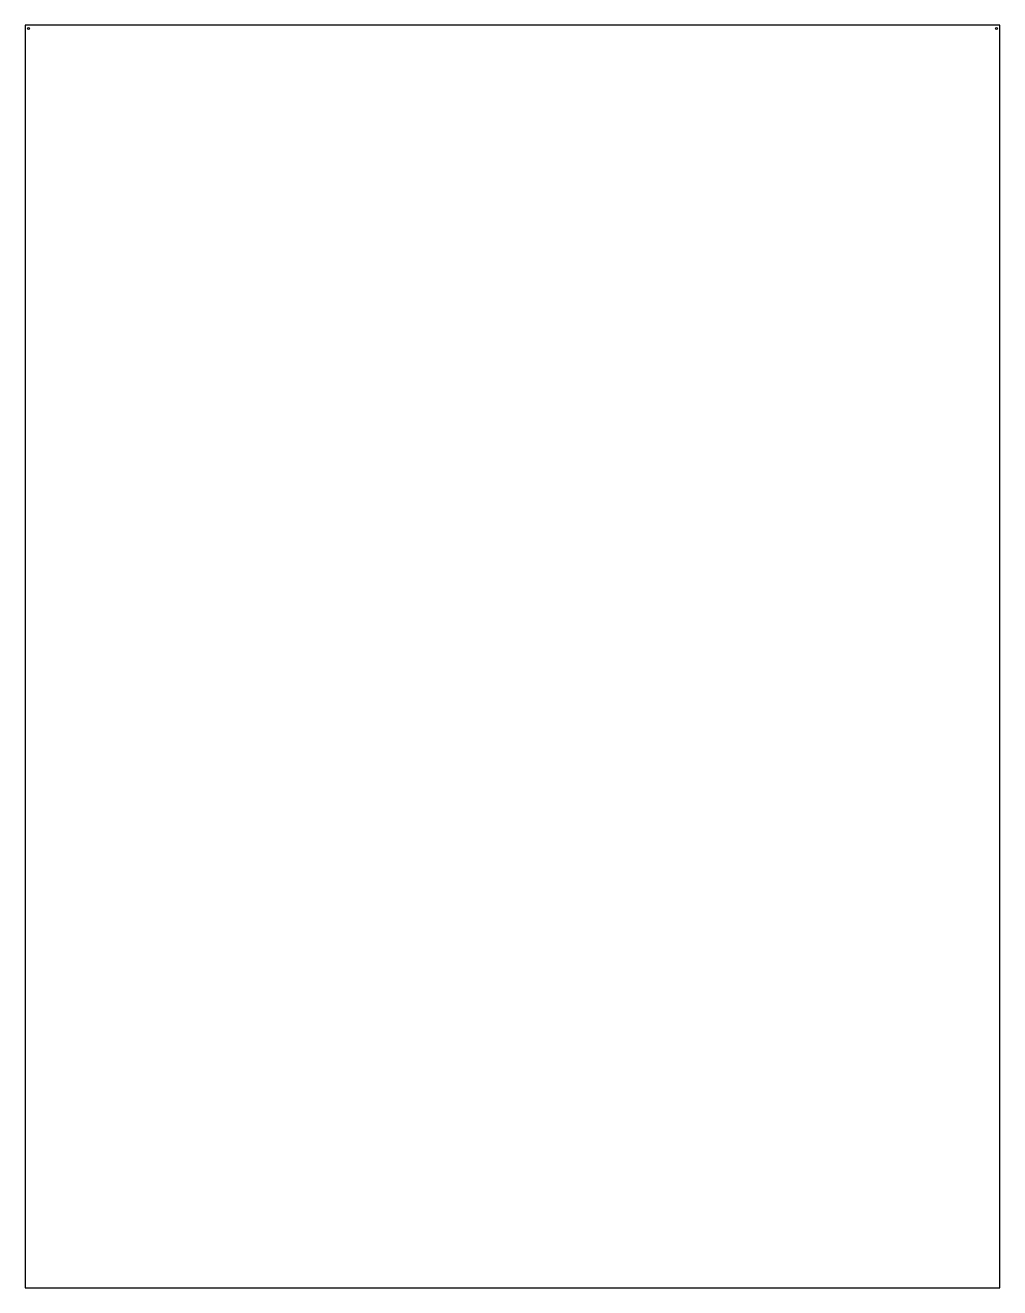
# Model space of a CAD drawing. Header units: metres. Extents: x 0 to 1500, y 0 to 1943.
import ezdxf

# ---------------------------------------------------------------- set-up
doc = ezdxf.new("R2010")
doc.units = ezdxf.units.M

msp = doc.modelspace()

# ---------------------------------------------------------------- linework, layer by layer
msp.add_lwpolyline([(0, 0), (1500, 0), (1500, 1943.08), (0, 1943.08), (0, 0)], close=True)
for centre in [(5, 1938.08), (1495, 1938.08)]:
    msp.add_circle(centre, 1.75)

doc.saveas('drawing.dxf')
